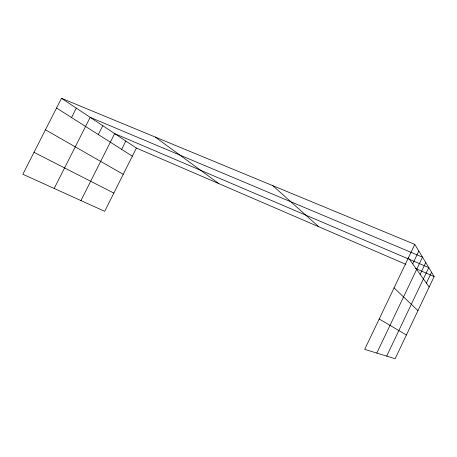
<?xml version="1.0" encoding="UTF-8"?>
<svg xmlns="http://www.w3.org/2000/svg" width="457" height="457" viewBox="0 0 457 457"><rect width="100%" height="100%" fill="white"/><g stroke="black" fill="none" stroke-linecap="round" stroke-linejoin="round"><path stroke-width="0.69" d="M376.802 353.078L422.485 257.154L90.166 117.34L54.2 188.461M420.149 274.36L425.753 262.586M386.685 356.117L428.769 267.596L114.656 133.61L80.952 200.577M426.381 283.14L431.562 272.235M414.807 244.386L434.15 276.536L395.139 358.716L364.709 349.359L414.807 244.386L61.484 98.284L22.85 174.254L104.699 211.334L136.403 148.062L61.484 98.284M412.711 263.872L418.818 251.059M121.659 149.382L125.841 141.047M98.324 134.558L102.785 125.726M71.532 117.54L76.302 108.132M136.403 148.062L405.885 264.34M415.516 268.499L434.15 276.536M34.001 152.324L113.844 193.083M45.454 129.799L123.247 174.323M379.19 319.009L406.404 334.987M56.537 108.012L132.341 156.168M155.209 137.043L218.909 183.663M272.806 185.668L318.752 226.746M394.048 287.881L417.972 310.623M408.404 257.799L429.157 287.053"/></g></svg>
